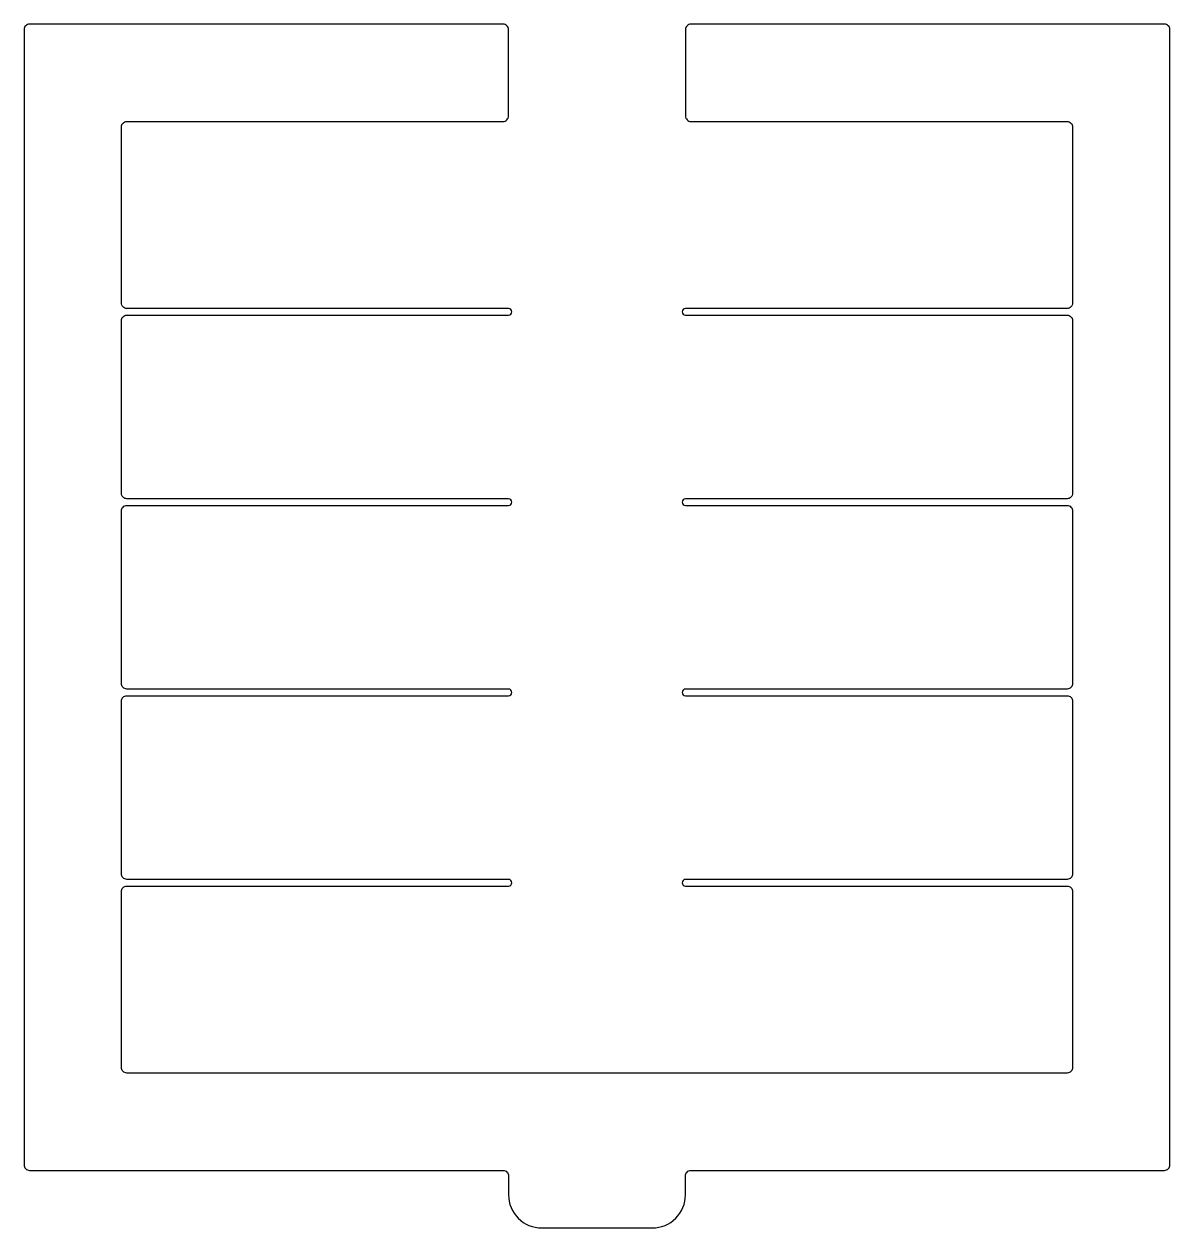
# Model space of a CAD drawing. Header units: inches. Extents: x -13 to 12.9, y -14.2 to 12.9.
import ezdxf

# ---------------------------------------------------------------- set-up
doc = ezdxf.new("R2010")
doc.units = ezdxf.units.IN
doc.header["$MEASUREMENT"] = 0
doc.layers.add('full_area_metal', color=4, linetype='Continuous')

msp = doc.modelspace()

# ---------------------------------------------------------------- linework, layer by layer
at = {"layer": 'full_area_metal'}
msp.add_lwpolyline([(2.125, -12.95), (12.825, -12.95, 0.414214), (12.95, -12.825), (12.95, 12.825, 0.414214), (12.825, 12.95), (2.125, 12.95, 0.414214), (2, 12.825), (2, 10.875, 0.414214), (2.125, 10.75), (10.625, 10.75, -0.414214), (10.75, 10.625), (10.75, 6.65, -0.414214), (10.625, 6.525), (2, 6.525, 1), (2, 6.375), (10.625, 6.375, -0.414214), (10.75, 6.25), (10.75, 2.35, -0.414214), (10.625, 2.225), (2, 2.225, 1), (2, 2.075), (10.625, 2.075, -0.414214), (10.75, 1.95), (10.75, -1.95, -0.414214), (10.625, -2.075), (2, -2.075, 1), (2, -2.225), (10.625, -2.225, -0.414214), (10.75, -2.35), (10.75, -6.25, -0.414214), (10.625, -6.375), (2, -6.375, 1), (2, -6.525), (10.625, -6.525, -0.414214), (10.75, -6.65), (10.75, -10.625, -0.414214), (10.625, -10.75), (-10.625, -10.75, -0.414214), (-10.75, -10.625), (-10.75, -6.65, -0.414214), (-10.625, -6.525), (-2, -6.525, 1), (-2, -6.375), (-10.625, -6.375, -0.414214), (-10.75, -6.25), (-10.75, -2.35, -0.414214), (-10.625, -2.225), (-2, -2.225, 1), (-2, -2.075), (-10.625, -2.075, -0.414214), (-10.75, -1.95), (-10.75, 1.95, -0.414214), (-10.625, 2.075), (-2, 2.075, 1), (-2, 2.225), (-10.625, 2.225, -0.414214), (-10.75, 2.35), (-10.75, 6.25, -0.414214), (-10.625, 6.375), (-2, 6.375, 1), (-2, 6.525), (-10.625, 6.525, -0.414214), (-10.75, 6.65), (-10.75, 10.625, -0.414214), (-10.625, 10.75), (-2.125, 10.75, 0.414214), (-2, 10.875), (-2, 12.825, 0.414214), (-2.125, 12.95), (-12.825, 12.95, 0.414214), (-12.95, 12.825), (-12.95, -12.825, 0.414214), (-12.825, -12.95), (-2.125, -12.95, -0.414214), (-2, -13.075), (-2, -13.5, 0.414214), (-1.25, -14.25), (1.25, -14.25, 0.414214), (2, -13.5), (2, -13.075, -0.414214)], format="xyb", close=True, dxfattribs=at)

doc.saveas('drawing.dxf')
